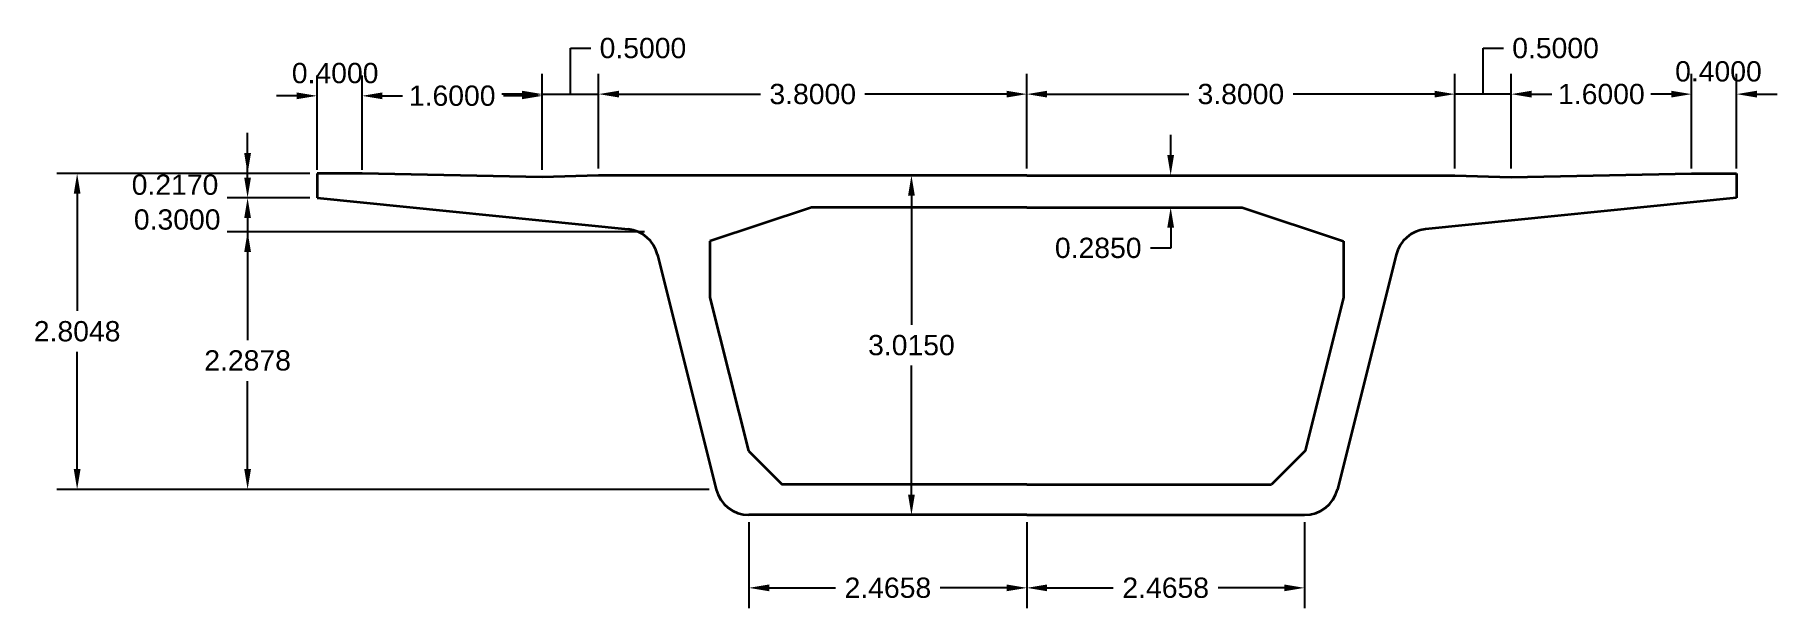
# Model space of a CAD drawing. Header units: metres. Extents: x -8.8 to 6.7, y -3.8 to 1.2.
import ezdxf

# ---------------------------------------------------------------- set-up
doc = ezdxf.new("R2010")
doc.units = ezdxf.units.M
doc.header["$MEASUREMENT"] = 0
doc.layers.get('DEFPOINTS').update_dxf_attribs({"lineweight": 5})
doc.layers.add('Dim', color=8, linetype='Continuous', lineweight=9)
doc.layers.add('Main1', color=4, linetype='Continuous', lineweight=35)
doc.styles.get("Standard").update_dxf_attribs({"font": 'arial.ttf'})
doc.dimstyles.get("Standard").update_dxf_attribs({"dimtxt": 0.18, "dimasz": 0.18, "dimexe": 0.18, "dimexo": 0.0625, "dimgap": 0.09, "dimtad": 0, "dimtih": 1, "dimtoh": 1, "dimdec": 4, "dimzin": 0, "dimdsep": 46, "dimtxsty": 'Standard', "dimcen": 0.09, "dimadec": 0, "dimazin": 0, "dimtfac": 1, "dimtdec": 4, "dimtofl": 0, "dimtmove": 0, "dimatfit": 3, "dimfxl": 1, "dimtolj": 1, "dimtzin": 0, "dimarcsym": 0})

# ---------------------------------------------------------------- blocks, each defined once
blk = doc.blocks.new('*D29')
at = {"layer": 'DEFPOINTS', "color": 0, "transparency": 16777216}
for p in [(-5.9, 0.706), (-6.3, -0.015), (-5.9, -0.015)]:
    blk.add_point(p, dxfattribs=at)
at = {"layer": 'Dim', "color": 0, "lineweight": -2, "transparency": 16777216}
for p, q in [((-6.3, 0.048), (-6.3, 0.886)), ((-5.9, 0.048), (-5.9, 0.886)), ((-6.48, 0.706), (-6.66, 0.706)), ((-5.72, 0.706), (-5.54, 0.706))]:
    blk.add_line(p, q, dxfattribs=at)
at = {"layer": 'Dim', "color": 0, "transparency": 16777216}
for points in [[(-6.48, 0.736), (-6.48, 0.676), (-6.3, 0.706)], [(-5.72, 0.736), (-5.72, 0.676), (-5.9, 0.706)]]:
    blk.add_solid(points, dxfattribs=at)
at = {"layer": 'Dim', "color": 0, "transparency": 16777216, "insert": (-6.139, 0.907), "char_height": 0.18, "attachment_point": 5}
blk.add_mtext('\\A1;0.4000', dxfattribs=at)
blk = doc.blocks.new('*D30')
at = {"layer": 'DEFPOINTS', "color": 0, "transparency": 16777216}
for p in [(-4.3, 0.706), (-5.9, -0.015), (-4.3, -0.015)]:
    blk.add_point(p, dxfattribs=at)
at = {"layer": 'Dim', "color": 0, "lineweight": -2, "transparency": 16777216}
for p, q in [((-5.9, 0.048), (-5.9, 0.886)), ((-4.3, 0.048), (-4.3, 0.886)), ((-5.72, 0.706), (-5.555, 0.706)), ((-4.48, 0.706), (-4.645, 0.706))]:
    blk.add_line(p, q, dxfattribs=at)
at = {"layer": 'Dim', "color": 0, "transparency": 16777216}
for points in [[(-5.72, 0.736), (-5.72, 0.676), (-5.9, 0.706)], [(-4.48, 0.736), (-4.48, 0.676), (-4.3, 0.706)]]:
    blk.add_solid(points, dxfattribs=at)
at = {"layer": 'Dim', "color": 0, "transparency": 16777216, "insert": (-5.1, 0.706), "char_height": 0.18, "attachment_point": 5}
blk.add_mtext('\\A1;1.6000', dxfattribs=at)
blk = doc.blocks.new('*D31')
at = {"layer": 'DEFPOINTS', "color": 0, "transparency": 16777216}
for p in [(-3.8, 0.721), (-3.8, 0), (-4.3, -0.015)]:
    blk.add_point(p, dxfattribs=at)
at = {"layer": 'Dim', "color": 0, "lineweight": -2, "transparency": 16777216}
for p, q in [((-4.05, 0.721), (-4.05, 1.129)), ((-4.05, 1.129), (-3.87, 1.129)), ((-4.3, 0.048), (-4.3, 0.901)), ((-3.8, 0.063), (-3.8, 0.901)), ((-4.48, 0.721), (-4.66, 0.721)), ((-4.3, 0.721), (-3.8, 0.721)), ((-3.62, 0.721), (-3.44, 0.721))]:
    blk.add_line(p, q, dxfattribs=at)
at = {"layer": 'Dim', "color": 0, "transparency": 16777216}
for points in [[(-4.48, 0.751), (-4.48, 0.691), (-4.3, 0.721)], [(-3.62, 0.751), (-3.62, 0.691), (-3.8, 0.721)]]:
    blk.add_solid(points, dxfattribs=at)
at = {"layer": 'Dim', "color": 0, "transparency": 16777216, "insert": (-3.407, 1.129), "char_height": 0.18, "attachment_point": 5}
blk.add_mtext('\\A1;0.5000', dxfattribs=at)
blk = doc.blocks.new('*D32')
at = {"layer": 'DEFPOINTS', "color": 0, "transparency": 16777216}
for p in [(0, 0.721), (-3.8, 0), (0, 0)]:
    blk.add_point(p, dxfattribs=at)
at = {"layer": 'Dim', "color": 0, "lineweight": -2, "transparency": 16777216}
for p, q in [((-3.8, 0.062), (-3.8, 0.901)), ((0, 0.062), (0, 0.901)), ((-3.62, 0.721), (-2.363, 0.721)), ((-0.18, 0.721), (-1.437, 0.721))]:
    blk.add_line(p, q, dxfattribs=at)
at = {"layer": 'Dim', "color": 0, "transparency": 16777216}
for points in [[(-3.62, 0.751), (-3.62, 0.691), (-3.8, 0.721)], [(-0.18, 0.751), (-0.18, 0.691), (0, 0.721)]]:
    blk.add_solid(points, dxfattribs=at)
at = {"layer": 'Dim', "color": 0, "transparency": 16777216, "insert": (-1.9, 0.721), "char_height": 0.18, "attachment_point": 5}
blk.add_mtext('\\A1;3.8000', dxfattribs=at)
blk = doc.blocks.new('*D33')
at = {"layer": 'DEFPOINTS', "color": 0, "transparency": 16777216}
for p in [(5.9, 0.721), (5.9, 0), (6.3, 0)]:
    blk.add_point(p, dxfattribs=at)
at = {"layer": 'Dim', "color": 0, "lineweight": -2, "transparency": 16777216}
for p, q in [((5.9, 0.062), (5.9, 0.901)), ((6.3, 0.062), (6.3, 0.901)), ((5.72, 0.721), (5.54, 0.721)), ((6.48, 0.721), (6.66, 0.721))]:
    blk.add_line(p, q, dxfattribs=at)
at = {"layer": 'Dim', "color": 0, "transparency": 16777216}
for points in [[(5.72, 0.751), (5.72, 0.691), (5.9, 0.721)], [(6.48, 0.751), (6.48, 0.691), (6.3, 0.721)]]:
    blk.add_solid(points, dxfattribs=at)
at = {"layer": 'Dim', "color": 0, "transparency": 16777216, "insert": (6.139, 0.922), "char_height": 0.18, "attachment_point": 5}
blk.add_mtext('\\A1;0.4000', dxfattribs=at)
blk = doc.blocks.new('*D34')
at = {"layer": 'DEFPOINTS', "color": 0, "transparency": 16777216}
for p in [(4.3, 0.721), (4.3, 0), (5.9, 0)]:
    blk.add_point(p, dxfattribs=at)
at = {"layer": 'Dim', "color": 0, "lineweight": -2, "transparency": 16777216}
for p, q in [((4.3, 0.062), (4.3, 0.901)), ((5.9, 0.062), (5.9, 0.901)), ((4.48, 0.721), (4.645, 0.721)), ((5.72, 0.721), (5.555, 0.721))]:
    blk.add_line(p, q, dxfattribs=at)
at = {"layer": 'Dim', "color": 0, "transparency": 16777216}
for points in [[(4.48, 0.751), (4.48, 0.691), (4.3, 0.721)], [(5.72, 0.751), (5.72, 0.691), (5.9, 0.721)]]:
    blk.add_solid(points, dxfattribs=at)
at = {"layer": 'Dim', "color": 0, "transparency": 16777216, "insert": (5.1, 0.721), "char_height": 0.18, "attachment_point": 5}
blk.add_mtext('\\A1;1.6000', dxfattribs=at)
blk = doc.blocks.new('*D35')
at = {"layer": 'DEFPOINTS', "color": 0, "transparency": 16777216}
for p in [(3.8, 0.721), (3.8, 0), (4.3, 0)]:
    blk.add_point(p, dxfattribs=at)
at = {"layer": 'Dim', "color": 0, "lineweight": -2, "transparency": 16777216}
for p, q in [((4.05, 0.721), (4.05, 1.129)), ((4.05, 1.129), (4.23, 1.129)), ((3.8, 0.062), (3.8, 0.901)), ((4.3, 0.062), (4.3, 0.901)), ((3.62, 0.721), (3.44, 0.721)), ((4.3, 0.721), (3.8, 0.721)), ((4.48, 0.721), (4.66, 0.721))]:
    blk.add_line(p, q, dxfattribs=at)
at = {"layer": 'Dim', "color": 0, "transparency": 16777216}
for points in [[(3.62, 0.751), (3.62, 0.691), (3.8, 0.721)], [(4.48, 0.751), (4.48, 0.691), (4.3, 0.721)]]:
    blk.add_solid(points, dxfattribs=at)
at = {"layer": 'Dim', "color": 0, "transparency": 16777216, "insert": (4.693, 1.129), "char_height": 0.18, "attachment_point": 5}
blk.add_mtext('\\A1;0.5000', dxfattribs=at)
blk = doc.blocks.new('*D36')
at = {"layer": 'DEFPOINTS', "color": 0, "transparency": 16777216}
for p in [(0, 0.721), (0, 0), (3.8, 0)]:
    blk.add_point(p, dxfattribs=at)
at = {"layer": 'Dim', "color": 0, "lineweight": -2, "transparency": 16777216}
for p, q in [((0, 0.062), (0, 0.901)), ((3.8, 0.062), (3.8, 0.901)), ((0.18, 0.721), (1.437, 0.721)), ((3.62, 0.721), (2.363, 0.721))]:
    blk.add_line(p, q, dxfattribs=at)
at = {"layer": 'Dim', "color": 0, "transparency": 16777216}
for points in [[(0.18, 0.751), (0.18, 0.691), (0, 0.721)], [(3.62, 0.751), (3.62, 0.691), (3.8, 0.721)]]:
    blk.add_solid(points, dxfattribs=at)
at = {"layer": 'Dim', "color": 0, "transparency": 16777216, "insert": (1.9, 0.721), "char_height": 0.18, "attachment_point": 5}
blk.add_mtext('\\A1;3.8000', dxfattribs=at)
blk = doc.blocks.new('*D37')
at = {"layer": 'DEFPOINTS', "color": 0, "transparency": 16777216}
for p in [(-6.3, 0.017), (-6.916, -0.2), (-6.3, -0.2)]:
    blk.add_point(p, dxfattribs=at)
at = {"layer": 'Dim', "color": 0, "lineweight": -2, "transparency": 16777216}
for p, q in [((-6.916, 0.197), (-6.916, 0.377)), ((-6.363, 0.017), (-7.096, 0.017)), ((-6.363, -0.2), (-7.096, -0.2)), ((-6.916, -0.38), (-6.916, -0.56))]:
    blk.add_line(p, q, dxfattribs=at)
at = {"layer": 'Dim', "color": 0, "transparency": 16777216}
for points in [[(-6.946, 0.197), (-6.886, 0.197), (-6.916, 0.017)], [(-6.946, -0.38), (-6.886, -0.38), (-6.916, -0.2)]]:
    blk.add_solid(points, dxfattribs=at)
at = {"layer": 'Dim', "color": 0, "transparency": 16777216, "insert": (-7.56, -0.084), "char_height": 0.18, "attachment_point": 5}
blk.add_mtext('\\A1;0.2170', dxfattribs=at)
blk = doc.blocks.new('*D38')
at = {"layer": 'DEFPOINTS', "color": 0, "transparency": 16777216}
for p in [(-6.3, -0.2), (-6.916, -0.5), (-3.329, -0.5)]:
    blk.add_point(p, dxfattribs=at)
at = {"layer": 'Dim', "color": 0, "lineweight": -2, "transparency": 16777216}
for p, q in [((-6.916, -0.02), (-6.916, 0.16)), ((-6.363, -0.2), (-7.096, -0.2)), ((-3.392, -0.5), (-7.096, -0.5)), ((-6.916, -0.68), (-6.916, -0.86))]:
    blk.add_line(p, q, dxfattribs=at)
at = {"layer": 'Dim', "color": 0, "transparency": 16777216}
for points in [[(-6.946, -0.02), (-6.886, -0.02), (-6.916, -0.2)], [(-6.946, -0.68), (-6.886, -0.68), (-6.916, -0.5)]]:
    blk.add_solid(points, dxfattribs=at)
at = {"layer": 'Dim', "color": 0, "transparency": 16777216, "insert": (-7.541, -0.393), "char_height": 0.18, "attachment_point": 5}
blk.add_mtext('\\A1;0.3000', dxfattribs=at)
blk = doc.blocks.new('*D39')
at = {"layer": 'DEFPOINTS', "color": 0, "transparency": 16777216}
for p in [(-3.329, -0.5), (-6.916, -2.788), (-2.757, -2.788)]:
    blk.add_point(p, dxfattribs=at)
at = {"layer": 'Dim', "color": 0, "lineweight": -2, "transparency": 16777216}
for p, q in [((-3.392, -0.5), (-7.096, -0.5)), ((-6.916, -0.68), (-6.916, -1.462)), ((-6.916, -2.608), (-6.916, -1.826)), ((-2.819, -2.788), (-7.096, -2.788))]:
    blk.add_line(p, q, dxfattribs=at)
at = {"layer": 'Dim', "color": 0, "transparency": 16777216}
for points in [[(-6.946, -0.68), (-6.886, -0.68), (-6.916, -0.5)], [(-6.946, -2.608), (-6.886, -2.608), (-6.916, -2.788)]]:
    blk.add_solid(points, dxfattribs=at)
at = {"layer": 'Dim', "color": 0, "transparency": 16777216, "insert": (-6.916, -1.644), "char_height": 0.18, "attachment_point": 5}
blk.add_mtext('\\A1;2.2878', dxfattribs=at)
blk = doc.blocks.new('*D40')
at = {"layer": 'DEFPOINTS', "color": 0, "transparency": 16777216}
for p in [(0, 0), (-1.024, -3.015), (0, -3.015)]:
    blk.add_point(p, dxfattribs=at)
at = {"layer": 'Dim', "color": 0, "lineweight": -2, "transparency": 16777216}
for p, q in [((-0.062, 0), (-1.204, 0)), ((-1.024, -0.18), (-1.024, -1.326)), ((-1.024, -2.835), (-1.024, -1.689)), ((-0.062, -3.015), (-1.204, -3.015))]:
    blk.add_line(p, q, dxfattribs=at)
at = {"layer": 'Dim', "color": 0, "transparency": 16777216}
for points in [[(-1.054, -0.18), (-0.994, -0.18), (-1.024, 0)], [(-1.054, -2.835), (-0.994, -2.835), (-1.024, -3.015)]]:
    blk.add_solid(points, dxfattribs=at)
at = {"layer": 'Dim', "color": 0, "transparency": 16777216, "insert": (-1.024, -1.508), "char_height": 0.18, "attachment_point": 5}
blk.add_mtext('\\A1;3.0150', dxfattribs=at)
blk = doc.blocks.new('*D41')
at = {"layer": 'DEFPOINTS', "color": 0, "transparency": 16777216}
for p in [(-2.466, -3.015), (0, -3.015), (0, -3.662)]:
    blk.add_point(p, dxfattribs=at)
at = {"layer": 'Dim', "color": 0, "lineweight": -2, "transparency": 16777216}
for p, q in [((-2.466, -3.078), (-2.466, -3.842)), ((0, -3.078), (0, -3.842)), ((-2.286, -3.662), (-1.698, -3.662)), ((-0.18, -3.662), (-0.768, -3.662))]:
    blk.add_line(p, q, dxfattribs=at)
at = {"layer": 'Dim', "color": 0, "transparency": 16777216}
for points in [[(-2.286, -3.632), (-2.286, -3.692), (-2.466, -3.662)], [(-0.18, -3.632), (-0.18, -3.692), (0, -3.662)]]:
    blk.add_solid(points, dxfattribs=at)
at = {"layer": 'Dim', "color": 0, "transparency": 16777216, "insert": (-1.233, -3.662), "char_height": 0.18, "attachment_point": 5}
blk.add_mtext('\\A1;2.4658', dxfattribs=at)
blk = doc.blocks.new('*D42')
at = {"layer": 'DEFPOINTS', "color": 0, "transparency": 16777216}
for p in [(0, -3.015), (2.466, -3.015), (2.466, -3.662)]:
    blk.add_point(p, dxfattribs=at)
at = {"layer": 'Dim', "color": 0, "lineweight": -2, "transparency": 16777216}
for p, q in [((0, -3.078), (0, -3.842)), ((2.466, -3.078), (2.466, -3.842)), ((0.18, -3.662), (0.768, -3.662)), ((2.286, -3.662), (1.698, -3.662))]:
    blk.add_line(p, q, dxfattribs=at)
at = {"layer": 'Dim', "color": 0, "transparency": 16777216}
for points in [[(0.18, -3.632), (0.18, -3.692), (0, -3.662)], [(2.286, -3.632), (2.286, -3.692), (2.466, -3.662)]]:
    blk.add_solid(points, dxfattribs=at)
at = {"layer": 'Dim', "color": 0, "transparency": 16777216, "insert": (1.233, -3.662), "char_height": 0.18, "attachment_point": 5}
blk.add_mtext('\\A1;2.4658', dxfattribs=at)
blk = doc.blocks.new('*D43')
at = {"layer": 'DEFPOINTS', "color": 0, "transparency": 16777216}
for p in [(-6.3, 0.017), (-8.429, -2.788), (-2.757, -2.788)]:
    blk.add_point(p, dxfattribs=at)
at = {"layer": 'Dim', "color": 0, "lineweight": -2, "transparency": 16777216}
for p, q in [((-6.363, 0.017), (-8.609, 0.017)), ((-8.429, -0.163), (-8.429, -1.203)), ((-8.429, -2.608), (-8.429, -1.567)), ((-2.819, -2.788), (-8.609, -2.788))]:
    blk.add_line(p, q, dxfattribs=at)
at = {"layer": 'Dim', "color": 0, "transparency": 16777216}
for points in [[(-8.459, -0.163), (-8.399, -0.163), (-8.429, 0.017)], [(-8.459, -2.608), (-8.399, -2.608), (-8.429, -2.788)]]:
    blk.add_solid(points, dxfattribs=at)
at = {"layer": 'Dim', "color": 0, "transparency": 16777216, "insert": (-8.429, -1.385), "char_height": 0.18, "attachment_point": 5}
blk.add_mtext('\\A1;2.8048', dxfattribs=at)
blk = doc.blocks.new('*D45')
at = {"layer": 'DEFPOINTS', "color": 0, "transparency": 16777216}
for p in [(0.959, 0), (0.955, -0.285), (1.277, -0.285)]:
    blk.add_point(p, dxfattribs=at)
at = {"layer": 'Dim', "color": 0, "lineweight": -2, "transparency": 16777216}
for p, q in [((1.277, 0.18), (1.277, 0.36)), ((1.021, 0), (1.457, 0)), ((1.018, -0.285), (1.457, -0.285)), ((1.277, -0.465), (1.277, -0.645)), ((1.277, -0.645), (1.097, -0.645))]:
    blk.add_line(p, q, dxfattribs=at)
at = {"layer": 'Dim', "color": 0, "transparency": 16777216}
for points in [[(1.247, 0.18), (1.307, 0.18), (1.277, 0)], [(1.247, -0.465), (1.307, -0.465), (1.277, -0.285)]]:
    blk.add_solid(points, dxfattribs=at)
at = {"layer": 'Dim', "color": 0, "transparency": 16777216, "insert": (0.634, -0.645), "char_height": 0.18, "attachment_point": 5}
blk.add_mtext('\\A1;0.2850', dxfattribs=at)

msp = doc.modelspace()

# ---------------------------------------------------------------- linework, layer by layer
at = {"layer": 'Main1'}
for p, q in [((-6.3, 0.017), (-6.3, -0.2)), ((-5.9, 0.017), (-6.3, 0.017)), ((-4.3, -0.015), (-5.9, 0.017)), ((-3.8, 0), (-4.3, -0.015)), ((0, 0), (-3.8, 0)), ((0, 0), (3.8, 0)), ((3.8, 0), (4.3, -0.015)), ((4.3, -0.015), (5.9, 0.017)), ((5.9, 0.017), (6.3, 0.017)), ((6.3, 0.017), (6.3, -0.2)), ((-6.3, -0.2), (-3.53875, -0.47882)), ((-1.911, -0.285), (-2.812, -0.585)), ((0, -0.285), (-1.911, -0.285)), ((0, -0.285), (1.911, -0.285)), ((1.911, -0.285), (2.812, -0.585)), ((6.3, -0.2), (3.53875, -0.47882)), ((-2.812, -0.585), (-2.812, -1.08342)), ((2.812, -0.585), (2.812, -1.08342)), ((-3.27785, -0.70451), (-2.75683, -2.78779)), ((3.27785, -0.70451), (2.75683, -2.78779)), ((-2.812, -1.08342), (-2.471, -2.44687)), ((2.812, -1.08342), (2.471, -2.44687)), ((-2.471, -2.44687), (-2.171, -2.745)), ((2.471, -2.44687), (2.171, -2.745)), ((0, -2.745), (-2.171, -2.745)), ((0, -2.745), (2.171, -2.745)), ((0, -3.015), (-2.46579, -3.015)), ((0, -3.015), (2.46579, -3.015))]:
    msp.add_line(p, q, dxfattribs=at)
for centre, start, end in [((-3.56889, -0.7773), 14.041604, 84.234039), ((3.56889, -0.7773), 95.765961, 165.958396), ((-2.46579, -2.715), 194.041604, 270), ((2.46579, -2.715), 270, 345.958396)]:
    msp.add_arc(centre, 0.3, start, end, dxfattribs=at)

# ---------------------------------------------------------------- dimensions: what is measured, and where the dimension line sits
at = {"layer": 'Dim'}
for base, p1, p2, picture, middle in [((-3.8, 0.72051), (-4.3, -0.015), (-3.8, 0), '*D31', (-3.78, 1.12931)), ((-4.3, 0.70551), (-5.9, -0.015), (-4.3, -0.015), '*D30', (-5.1, 0.70551)), ((0, 0.72051), (-3.8, 0), (0, 0), '*D32', (-1.9, 0.72051)), ((2.46579, -3.66226), (0, -3.015), (2.46579, -3.015), '*D42', (1.23289, -3.66226))]:
    dim = msp.add_linear_dim(base=base, p1=p1, p2=p2, dimstyle='Standard', override={"dimtmove": 1}, dxfattribs=at)
    dim.commit()
    dim.dimension.update_dxf_attribs({"geometry": picture, "text_midpoint": middle})
for base, p1, p2, angle, override, picture, middle in [((3.8, 0.72051), (4.3, 0), (3.8, 0), 180, {"dimtmove": 1}, '*D35', (4.32, 1.12931)), ((0, 0.72051), (3.8, 0), (0, 0), 180, {"dimtmove": 1}, '*D36', (1.9, 0.72051)), ((4.3, 0.72051), (5.9, 0), (4.3, 0), 180, {"dimtmove": 1}, '*D34', (5.1, 0.72051)), ((-6.91642, -2.78779), (-3.329, -0.5), (-2.75683, -2.78779), 90, {"dimtmove": 2}, '*D39', (-6.91642, -1.64389))]:
    dim = msp.add_linear_dim(base=base, p1=p1, p2=p2, angle=angle, dimstyle='Standard', override=override, dxfattribs=at)
    dim.commit()
    dim.dimension.update_dxf_attribs({"geometry": picture, "text_midpoint": middle})
dim = msp.add_linear_dim(base=(-5.9, 0.70551), p1=(-6.3, -0.015), p2=(-5.9, -0.015), dimstyle='Standard', override={"dimtmove": 2}, dxfattribs=at)
dim.commit()
dim.dimension.update_dxf_attribs({"geometry": '*D29', "text_midpoint": (-6.13901, 0.9068), "dimtype": 160})
for base, p1, p2, angle, picture, middle in [((5.9, 0.72051), (6.3, 0), (5.9, 0), 180, '*D33', (6.13901, 0.9218)), ((-6.91642, -0.2), (-6.3, 0.017), (-6.3, -0.2), 90, '*D37', (-7.55974, -0.08405)), ((-6.91642, -0.5), (-6.3, -0.2), (-3.329, -0.5), 90, '*D38', (-7.54091, -0.39276))]:
    dim = msp.add_linear_dim(base=base, p1=p1, p2=p2, angle=angle, dimstyle='Standard', override={"dimtmove": 2}, dxfattribs=at)
    dim.commit()
    dim.dimension.update_dxf_attribs({"geometry": picture, "text_midpoint": middle, "dimtype": 160})
for base, p1, p2, picture, middle in [((1.27698, -0.285), (0.95866, 0), (0.9555, -0.285), '*D45', (0.63366, -0.645)), ((-8.42948, -2.78779), (-6.3, 0.017), (-2.75683, -2.78779), '*D43', (-8.42948, -1.38539))]:
    dim = msp.add_linear_dim(base=base, p1=p1, p2=p2, angle=90, dimstyle='Standard', dxfattribs=at)
    dim.commit()
    dim.dimension.update_dxf_attribs({"geometry": picture, "text_midpoint": middle})
dim = msp.add_linear_dim(base=(-1.02364, -3.015), p1=(0, 0), p2=(0, -3.015), angle=90, dimstyle='Standard', dxfattribs=at)
dim.commit()
dim.dimension.update_dxf_attribs({"geometry": '*D40', "text_midpoint": (-1.02364, -1.5075), "dimtype": 160})
dim = msp.add_linear_dim(base=(0, -3.66226), p1=(-2.46579, -3.015), p2=(0, -3.015), dimstyle='Standard', dxfattribs=at)
dim.commit()
dim.dimension.update_dxf_attribs({"geometry": '*D41', "text_midpoint": (-1.23289, -3.66226)})

doc.saveas('drawing.dxf')
